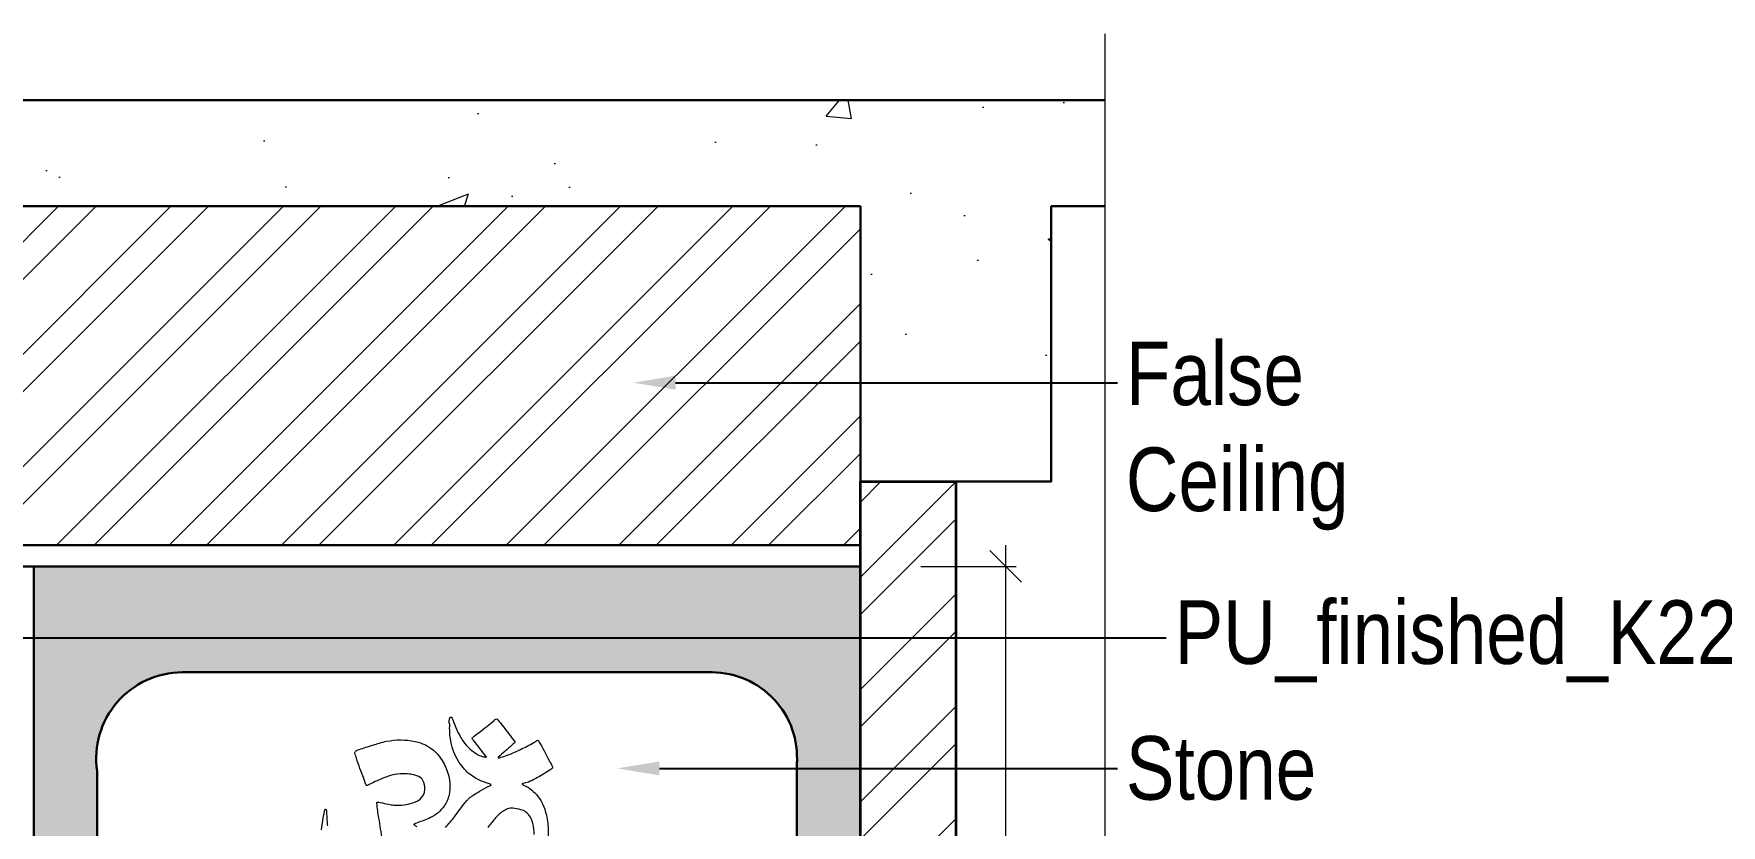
# Model space of a CAD drawing. Header units: millimetres. Extents: x 56222 to 3066687, y -650199 to -121287.
# Drawn here: x 141163.9 to 141243.5, y -185218.5 to -185181.1 of the extents above; entities that cross this region are included whole.
import ezdxf
from ezdxf import colors
from ezdxf.entities.mleader import LeaderData, LeaderLine
from ezdxf.math import Vec2, Vec3

# ---------------------------------------------------------------- set-up
doc = ezdxf.new("R2010")
doc.units = ezdxf.units.MM
doc.header["$MEASUREMENT"] = 0
doc.header["$PDMODE"] = 35
doc.linetypes.add('DASHED', pattern=[0.75, 0.5, -0.25])
doc.layers.get('Defpoints').update_dxf_attribs({"color": 220})
doc.layers.add('AR HATCH-7', color=7, linetype='Continuous')
doc.layers.add('str coll', color=6, linetype='Continuous')
for name, color, linetype, lineweight in [('FURNITURE', 32, 'Continuous', 9), ('furniture dimensions', 1, 'DASHED', 0), ('FURNITURE-1', 252, 'Continuous', 13), ('SECTION ( SLAB PLine )', 104, 'Continuous', 30), ('Text', 7, 'Continuous', 15), ('wall', 7, 'Continuous', 30)]:
    doc.layers.add(name, color=color, linetype=linetype, lineweight=lineweight)
doc.layers.add('hatch', color=250, linetype='Continuous', lineweight=9, transparency=0.5)
doc.styles.add('century g', font='GOTHIC.TTF')
doc.styles.add('style4', font='ARIALN.TTF')
doc.dimstyles.new('Archana', dxfattribs={"dimtxt": 2, "dimasz": 0.75, "dimexe": 0.5, "dimexo": 0.5, "dimgap": 0, "dimtad": 0, "dimzin": 0, "dimdsep": 46, "dimlunit": 4, "dimtxsty": 'century g', "dimblk": 'OBLIQUE', "dimcen": 0, "dimdle": 1, "dimclrd": 256, "dimclre": 256, "dimclrt": 256, "dimadec": 0, "dimazin": 0, "dimtfac": 1, "dimtofl": 0, "dimtmove": 1, "dimatfit": 3, "dimfxl": 1, "dimfxlon": 1, "dimtolj": 1, "dimtzin": 0, "dimlwd": -1, "dimlwe": -1, "dimarcsym": 0})

# ---------------------------------------------------------------- blocks, each defined once
blk = doc.blocks.new('_Oblique')
at = {"layer": 'wall', "color": 0, "lineweight": -2}
blk.add_line((-0.5, -0.5), (0.5, 0.5), dxfattribs=at)
blk = doc.blocks.new('*D286')
at = {"layer": 'Defpoints', "color": 0, "linetype": 'Continuous', "lineweight": 30, "transparency": 16777216}
for p in [(141199.348, -185206.264), (141209.777, -185206.264), (141199.348, -185268.414)]:
    blk.add_point(p, dxfattribs=at)
at = {"layer": 'furniture dimensions', "color": 5, "linetype": 'Continuous', "transparency": 16777216}
for p, q in [((141209.777, -185205.264), (141209.777, -185233.406)), ((141205.777, -185206.264), (141210.277, -185206.264)), ((141209.777, -185269.414), (141209.777, -185241.272))]:
    blk.add_line(p, q, dxfattribs=at)
at = {"layer": 'furniture dimensions', "color": 5, "linetype": 'ByBlock', "transparency": 16777216}
blk.add_line((141205.777, -185268.414), (141210.277, -185268.414), dxfattribs=at)
at = {"layer": 'furniture dimensions', "color": 5, "linetype": 'Continuous', "transparency": 16777216, "xscale": 1.5, "yscale": 1.5, "zscale": 1.5}
for p, rotation in [((141209.777, -185206.264), 90), ((141209.777, -185268.414), 270)]:
    blk.add_blockref('_Oblique', p, dxfattribs=dict(at, rotation=rotation))
at = {"layer": 'furniture dimensions', "linetype": 'Continuous', "lineweight": 0, "transparency": 16777216, "insert": (141209.777, -185237.339), "char_height": 3, "attachment_point": 5, "rotation": 90, "style": 'century g'}
blk.add_mtext('\\A1;5\'-2"', dxfattribs=at)

msp = doc.modelspace()

# ---------------------------------------------------------------- hatches: boundary and pattern name
at = {"layer": 'AR HATCH-7', "lineweight": 18, "true_color": 0x939598, "transparency": 33554687}
h = msp.add_hatch(dxfattribs=at)
h.set_pattern_fill('ANSI32', color=252, scale=10)
h.set_pattern_definition([(45, (1971.2683, -1101.4743), (-2.65165043, 2.65165043), []), (45, (1973.036, -1101.4743), (-2.65165043, 2.65165043), [])])
h.paths.add_polyline_path([(141207.423, -185202.264), (141202.923, -185202.264), (141202.923, -185228.766), (141207.423, -185228.766)])
h.paths.add_polyline_path([(141207.423, -185228.766), (141202.923, -185228.766), (141202.923, -185248.915), (141207.423, -185248.915)])
h.paths.add_polyline_path([(141207.423, -185248.915), (141202.923, -185248.915), (141202.923, -185260.225), (141207.423, -185260.225)])
h.paths.add_polyline_path([(141207.423, -185260.225), (141202.923, -185260.225), (141202.923, -185313.264), (141207.423, -185313.264)])
at = {"layer": 'FURNITURE', "lineweight": 30, "true_color": 0xf1e8df, "transparency": 33554687}
h = msp.add_hatch(color=254, dxfattribs=at)
h.dxf.hatch_style = 1
edge = h.paths.add_edge_path()
edge.add_line((141202.923, -185206.264), (141163.921, -185206.264))
edge.add_line((141163.921, -185206.264), (141163.922, -185224.66))
edge.add_line((141163.922, -185224.66), (141166.922, -185224.66))
edge.add_line((141166.922, -185224.66), (141166.921, -185215.264))
edge.add_arc((141170.921, -185215.264), 4, 90, 180, ccw=False)
edge.add_line((141170.921, -185211.264), (141195.923, -185211.264))
edge.add_arc((141195.923, -185215.264), 4, 0, 90, ccw=False)
edge.add_line((141199.923, -185215.264), (141199.923, -185224.66))
edge.add_line((141199.923, -185224.66), (141202.923, -185224.66))
edge.add_line((141202.923, -185224.66), (141202.923, -185206.264))
at = {"layer": 'FURNITURE-1', "lineweight": 18, "true_color": 0xc7c8ca}
h = msp.add_hatch(dxfattribs=at)
h.set_pattern_fill('AR-CONC', color=9, scale=2)
h.set_pattern_definition([(50, (1971.268, -1104.474), (14.34520365, -1.2550427), [1.5, -16.5]), (355, (1971.268, -1104.474), (-2.7750267, 15.0438427), [1.2, -13.2]), (100.4514445, (1972.464, -1104.579), (11.5701769, 13.7887998), [1.2748038, -14.0228422]), (46.1842, (1971.268, -1100.474), (21.3448266, -3.3103856), [2.25, -24.75]), (96.635635, (1973.047, -1100.75), (18.693239, 19.482372), [1.9122068, -21.0342752]), (351.184164, (1971.268, -1100.474), (18.693239, 19.482372), [1.8, -19.8]), (21, (1973.268, -1101.474), (11.93814104, -8.0523778), [1.5, -16.5]), (326, (1973.268, -1101.474), (4.8663066, 14.5030009), [1.2, -13.2]), (71.451445, (1974.263, -1102.145), (16.8044475, 6.45062306), [1.2748038, -14.0228422]), (37.5, (1971.2683, -1104.4743), (0.24319711, 6.65787708), [0, -13.04, 0, -13.4, 0, -13.25]), (7.5, (1971.268, -1104.474), (5.26139075, 7.88823424), [0, -7.64, 0, -12.74, 0, -5.05]), (327.5, (1966.8083, -1104.474), (10.67644872, -0.45109743), [0, -5, 0, -15.6, 0, -20.7]), (317.5, (1964.808, -1104.474), (11.6637234, 2.00209965), [0, -6.5, 0, -10.36, 0, -14.7])])
h.paths.add_polyline_path([(141130.923, -185189.264), (141202.923, -185189.264), (141202.923, -185197.594), (141211.923, -185197.594), (141211.923, -185189.264), (141214.45, -185189.264), (141214.45, -185184.264), (141057.628, -185184.264), (141057.628, -185189.264), (141073.923, -185189.264), (141073.923, -185202.264), (141130.923, -185202.264)])
at = {"layer": 'FURNITURE-1', "lineweight": 18, "transparency": 33554572}
h = msp.add_hatch(dxfattribs=at)
h.set_pattern_fill('ANSI32', color=6, scale=10)
h.set_pattern_definition([(45, (1971.2683, -1104.4743), (-2.65165043, 2.65165043), []), (45, (1973.036, -1104.4743), (-2.65165043, 2.65165043), [])])
h.paths.add_polyline_path([(141202.923, -185189.264), (141130.923, -185189.264), (141130.923, -185202.264), (141073.923, -185202.264), (141073.923, -185205.264), (141202.923, -185205.264), (141202.923, -185202.264)])

# ---------------------------------------------------------------- linework, layer by layer
at = {"layer": 'FURNITURE', "lineweight": 0, "elevation": 0.129}
msp.add_lwpolyline([(141163.921, -185206.264), (141202.923, -185206.264), (141202.923, -185313.264), (141163.921, -185313.264)], close=True, dxfattribs=at)
at = {"layer": 'FURNITURE', "lineweight": 30, "elevation": 0.129}
msp.add_lwpolyline([(141163.921, -185206.264), (141202.923, -185206.264), (141202.923, -185313.264), (141163.921, -185313.264)], close=True, dxfattribs=at)
msp.add_lwpolyline([(141166.921, -185313.264), (141166.908, -185215.923, -0.454845), (141170.921, -185211.264), (141195.923, -185211.264, -0.435086), (141199.923, -185215.582), (141199.923, -185313.264)], format="xyb", dxfattribs=at)
at = {"layer": 'FURNITURE', "elevation": 0.129}
for points in [[(141183.345, -185218.596, 0.024568), (141183.778, -185218.079, -0.001131), (141184.284, -185217.403, -0.024865), (141184.395, -185217.276, -0.036641), (141184.52, -185217.164, -0.019599), (141184.658, -185217.066, -0.007846), (141184.943, -185216.886, -0.019413), (141185.385, -185216.643, 0.003232), (141185.483, -185216.596, 0.552203), (141185.488, -185216.561, 0.028912), (141185.432, -185216.531, 0.039404), (141185.311, -185216.492, -0.021936), (141185.151, -185216.437, -0.03367), (141184.768, -185216.261, -0.084803), (141184.245, -185215.838, -0.149867), (141183.581, -185214.403, -0.050896), (141183.55, -185213.73, -0.276236), (141183.576, -185213.384, -0.340347), (141183.627, -185213.385, -0.095975), (141183.654, -185213.418, -0.027271), (141183.681, -185213.475, -0.028847), (141183.744, -185213.631, 0.01348), (141183.863, -185213.947, 0.025539), (141183.938, -185214.098, 0.006577), (141184.103, -185214.393, 0.116289), (141184.805, -185215.111, 0.037739), (141184.954, -185215.19, 0.069937), (141185.198, -185215.256, 0.01313), (141185.282, -185215.267, 0.011402), (141184.651, -185214.446, -0.047902), (141184.606, -185214.379, -0.393716), (141184.631, -185214.342, -0.009311), (141184.934, -185214.099, 0.007282), (141185.645, -185213.539, -0.248787), (141185.765, -185213.46, -0.192831), (141185.805, -185213.486, 0.00447), (141185.924, -185213.639, 0.00003), (141186.6, -185214.507, -0.147495), (141186.621, -185214.567, -0.208983), (141186.603, -185214.593, -0.001548), (141186.533, -185214.66, -0.016147), (141186.143, -185215, 0.048852), (141185.836, -185215.274, 0.259218), (141185.849, -185215.293, 0.248037), (141185.896, -185215.3, -0.001345), (141186.172, -185215.209, 0.040148), (141186.885, -185214.904, 0.020795), (141187.519, -185214.582, 0.004363), (141187.627, -185214.51, -0.041069), (141187.698, -185214.472, -0.275398), (141187.74, -185214.492, -0.005478), (141188.258, -185215.462, 0.000393), (141188.395, -185215.719, -0.221068), (141188.4, -185215.781, -0.054178), (141188.271, -185215.878, -0.022282), (141187.609, -185216.283, -0.032131), (141187.257, -185216.446, -0.048153), (141187.008, -185216.513, 0.318224), (141186.973, -185216.531, 0.31203), (141186.98, -185216.552, 0.114085), (141187.034, -185216.587, -0.025018), (141187.263, -185216.706, -0.059178), (141187.561, -185216.954, -0.11461), (141188.029, -185217.721, -0.06133), (141188.18, -185218.481, -0.036842), (141188.183, -185219.257, -0.015914)], [(141180.371, -185219.166, -0.000169), (141180.206, -185218.145, -0.021539), (141180.108, -185217.44, -0.271928), (141180.129, -185217.399, -0.132343), (141180.273, -185217.413, -0.017116), (141180.654, -185217.491, 0.027108), (141180.909, -185217.534, 0.054756), (141181.296, -185217.528, 0.024048), (141181.679, -185217.464, 0.119542), (141182.146, -185217.251, 0.21228), (141182.376, -185216.802, 0.14778), (141182.278, -185216.363, 0.1346), (141182.091, -185216.189, 0.057059), (141181.909, -185216.114, 0.041414), (141181.655, -185216.066, 0.108706), (141180.758, -185216.141, 0.037965), (141180.035, -185216.42, -0.01193), (141179.684, -185216.587, -0.407205), (141179.617, -185216.605, -0.137074), (141179.606, -185216.584, 0.005147), (141179.593, -185216.554, 0.005524), (141179.361, -185215.921, -0.01819), (141179.187, -185215.444, 0.007787), (141179.117, -185215.205, -0.006025), (141179.071, -185215.082, -0.206177), (141179.079, -185215.022, -0.158786), (141179.155, -185214.951, -0.0358), (141179.276, -185214.909, 0.004373), (141179.595, -185214.801, -0.010963), (141180.239, -185214.601, -0.02073), (141180.567, -185214.52, -0.102684), (141181.91, -185214.526, -0.068416), (141182.466, -185214.727, -0.132733), (141183.187, -185215.424, -0.067797), (141183.491, -185216.119, -0.113494), (141183.518, -185217.041, -0.107232), (141183.28, -185217.579, -0.124878), (141182.643, -185218.122, -0.029489), (141182.333, -185218.256, -0.000508), (141182.014, -185218.368, 0.043786), (141181.861, -185218.438, 0.315454), (141181.861, -185218.448, 0.144038), (141181.885, -185218.469, -0.007698), (141181.99, -185218.537, 0.04142)], [(141177.499, -185218.707, -0.031778), (141177.642, -185217.813, -0.220327), (141177.684, -185217.728, -0.396764), (141177.713, -185217.732, -0.040833), (141177.734, -185217.859, -0.011552), (141177.754, -185218.246, 0.016186), (141177.778, -185218.504, 0.012733)], [(141187.531, -185218.919, 0.063), (141187.471, -185218.406, 0.176865), (141187.142, -185217.861, 0.098506), (141186.91, -185217.749, 0.027958), (141186.528, -185217.675, 0.056269), (141186.398, -185217.673, 0.082244), (141186.275, -185217.71, 0.030528), (141186.047, -185217.833, 0.046217), (141185.846, -185217.995, 0.024064), (141185.669, -185218.184, 0.007393), (141185.343, -185218.586, -0.023152)]]:
    msp.add_lwpolyline(points, format="xyb", dxfattribs=at)
at = {"layer": 'FURNITURE', "lineweight": 30, "elevation": 0.129}
msp.add_lwpolyline([(141202.923, -185217.264), (141202.923, -185313.264)], dxfattribs=at)
at = {"layer": 'hatch', "lineweight": 35, "transparency": 33554687, "elevation": 0.129}
msp.add_lwpolyline([(141202.923, -185202.264), (141207.423, -185202.264), (141207.423, -185313.264), (141202.923, -185313.264)], close=True, dxfattribs=at)
at = {"layer": 'SECTION ( SLAB PLine )', "color": 1}
for p, q in [((141057.628, -185184.264, 0.129), (141214.45, -185184.264, 0.129)), ((141130.923, -185189.264, 0.129), (141202.923, -185189.264, 0.129)), ((141211.923, -185189.264, 0.129), (141214.45, -185189.264, 0.129))]:
    msp.add_line(p, q, dxfattribs=at)
at = {"layer": 'SECTION ( SLAB PLine )', "color": 1, "elevation": 0.129}
msp.add_lwpolyline([(141211.923, -185189.264), (141211.923, -185202.264), (141202.923, -185202.264), (141202.923, -185189.264)], dxfattribs=at)
at = {"layer": 'str coll', "lineweight": 30}
for p, q in [((141202.975, -185205.264, 0.129), (141073.923, -185205.264, 0.129)), ((141202.975, -185206.264, 0.129), (141073.923, -185206.264, 0.129))]:
    msp.add_line(p, q, dxfattribs=at)
at = {"layer": 'Text', "color": 251, "linetype": 'Continuous', "lineweight": 0, "true_color": 0x636466, "elevation": 0.129}
msp.add_lwpolyline([(141214.45, -185181.124), (141214.45, -185247.309), (141213.189, -185248.09), (141215.623, -185248.34), (141214.45, -185249.177), (141214.45, -185318.306)], dxfattribs=at)

# ---------------------------------------------------------------- dimensions: what is measured, and where the dimension line sits
at = {"layer": 'furniture dimensions', "color": 5, "linetype": 'Continuous', "lineweight": 0}
dim = msp.add_linear_dim(base=(141209.777, -185206.264, 0.129), p1=(141199.348, -185268.414, 0.129), p2=(141199.348, -185206.264, 0.129), angle=90, dimstyle='Archana', override={"dimtxt": 3, "dimasz": 1.5, "dimdec": 0, "dimclrd": 5, "dimclre": 5, "dimfxl": 4}, dxfattribs=at)
dim.commit()
dim.dimension.update_dxf_attribs({"geometry": '*D286', "text_midpoint": (141209.777, -185237.339, 0.129)})

# ---------------------------------------------------------------- leaders
at = {"layer": 'Text', "color": 1, "lineweight": 0, "ltscale": 20}
ml = msp.add_multileader_mtext('Standard', dxfattribs=at)
ml.set_content('False \\PCeiling', color=1, style='style4')
ml.set_leader_properties()
ml.build(insert=Vec2(0, 0))
ml.multileader.update_dxf_attribs({"dogleg_length": 2.025, "arrow_head_size": 2})
ctx = ml.context
ctx.base_point, ctx.char_height, ctx.arrow_head_size, ctx.landing_gap_size, ctx.plane_origin = Vec3(141215.049, -185197.594, 0.129), 3, 2, 0.4, Vec3(141148.013, -185194.594, 0.129)
notes = []
notes.append((ctx, [(0, (1, 1, 0), (141213.024, -185197.594, 0.129), (1, 0), 2.025, [(0, [(141192.201, -185197.594, 0.129)], 0, [])])]))
ctx.mtext.insert = Vec3(141215.449, -185195.653, 0.129)
ml = msp.add_multileader_mtext('Standard', dxfattribs=at)
ml.set_content('PU_finished_K227', color=1, style='style4')
ml.set_leader_properties()
ml.build(insert=Vec2(0, 0))
ml.multileader.update_dxf_attribs({"dogleg_length": 2.025, "arrow_head_size": 2})
ctx = ml.context
ctx.base_point, ctx.char_height, ctx.arrow_head_size, ctx.landing_gap_size, ctx.plane_origin = Vec3(141217.349, -185209.63), 3, 2, 0.4, Vec3(141140.217, -185209.63)
notes.append((ctx, [(0, (1, 1, 0), (141215.325, -185209.63), (1, 0), 2.025, [(0, [(141132.858, -185209.63)], 0, [])])]))
ctx.mtext.insert = Vec3(141217.749, -185207.868)
ml = msp.add_multileader_mtext('Standard', dxfattribs=at)
ml.set_content('Stone', color=1, style='style4')
ml.set_leader_properties()
ml.build(insert=Vec2(0, 0))
ml.multileader.update_dxf_attribs({"dogleg_length": 2.025, "arrow_head_size": 2})
ctx = ml.context
ctx.base_point, ctx.char_height, ctx.arrow_head_size, ctx.landing_gap_size, ctx.plane_origin = Vec3(141215.049, -185215.8, 0.129), 3, 2, 0.4, Vec3(141148.013, -185215.8, 0.129)
notes.append((ctx, [(0, (1, 1, 0), (141213.024, -185215.8, 0.129), (1, 0), 2.025, [(0, [(141191.443, -185215.8, 0.129)], 0, [])])]))
ctx.mtext.insert = Vec3(141215.449, -185214.275, 0.129)
for ctx, leaders in notes:
    for number, flags, end, landing, length, lines in leaders:
        leader = LeaderData()
        leader.index, (leader.has_last_leader_line, leader.has_dogleg_vector, leader.attachment_direction) = number, flags
        leader.last_leader_point, leader.dogleg_vector, leader.dogleg_length = Vec3(end), Vec3(landing), length
        for number, points, colour, breaks in lines:
            line = LeaderLine()
            line.index, line.vertices, line.color, line.breaks = number, Vec3.list(points), colors.encode_raw_color(colour), breaks
            leader.lines.append(line)
        ctx.leaders.append(leader)

doc.saveas('drawing.dxf')
